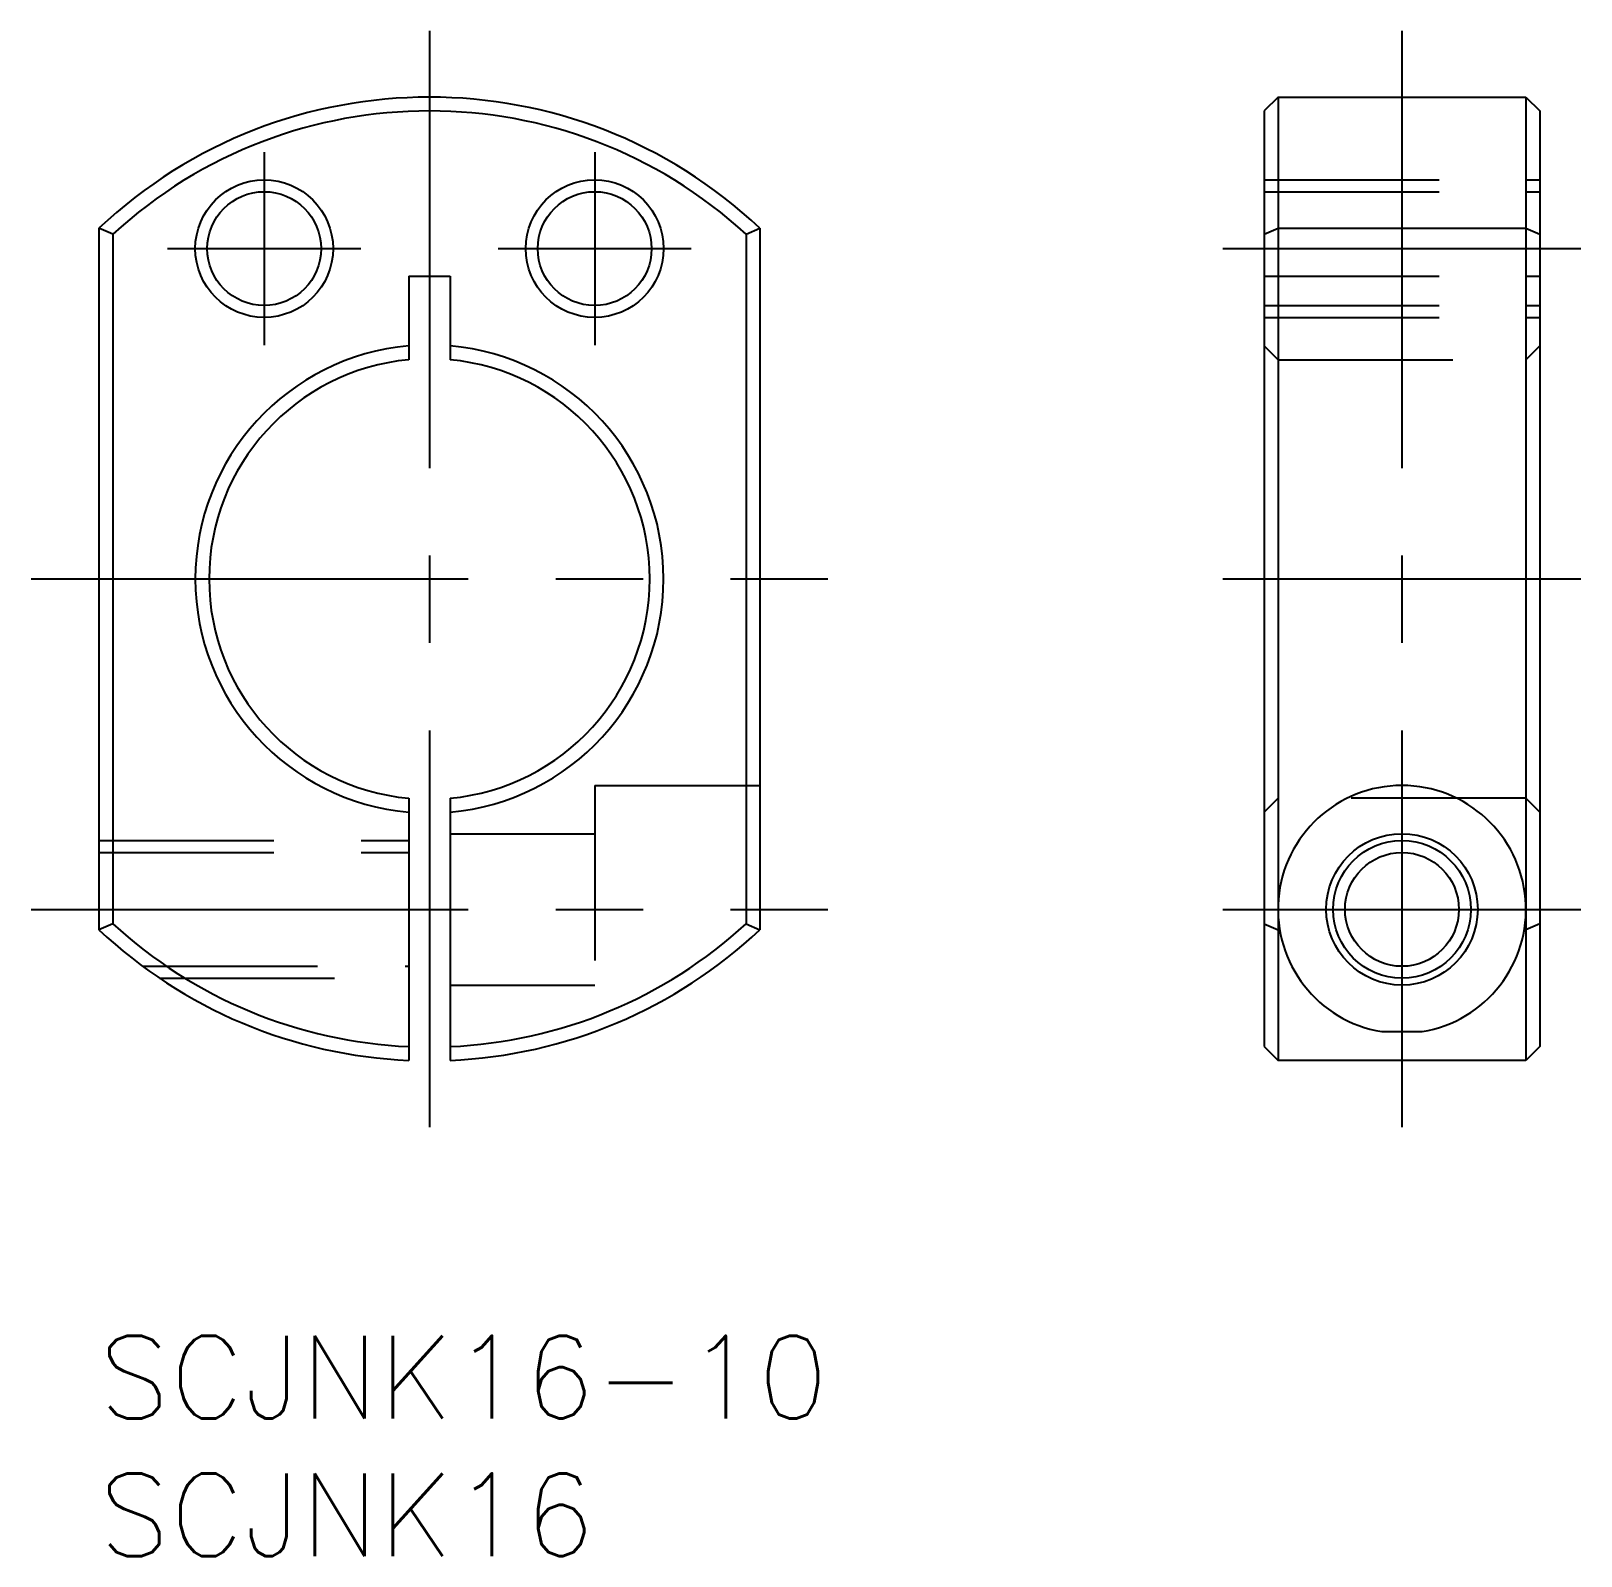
# Model space of a CAD drawing. Extents: x -2.5 to 53.8, y -8 to 47.4.
import ezdxf

# ---------------------------------------------------------------- set-up
doc = ezdxf.new("R2010")
doc.units = 0
doc.header["$LTSCALE"] = 0.5
doc.linetypes.add('CENTER', pattern=[50.8, 31.75, -6.35, 6.35, -6.35])
doc.linetypes.add('DASHED', pattern=[19.05, 12.7, -6.35])
for name, color, linetype in [('MSM_CENTER', 1, 'CENTER'), ('MSM_CONTINUOUS', 7, 'CONTINUOUS'), ('MSM_DASHED', 4, 'DASHED'), ('MSM_NARROW', 5, 'CONTINUOUS'), ('MSM_PART_NUMBER', 7, 'CONTINUOUS')]:
    doc.layers.add(name, color=color, linetype=linetype)
doc.styles.get("Standard").update_dxf_attribs({"font": 'txt.shx', "height": 3, "bigfont": 'bigfont.shx'})

# ---------------------------------------------------------------- blocks, each defined once
blk = doc.blocks.new('*U9')
at = {"layer": 'MSM_PART_NUMBER'}
blk.add_text('SCJNK16-10', height=3, dxfattribs=at).set_placement((0, -3))
blk = doc.blocks.new('*U10')
at = {"layer": 'MSM_PART_NUMBER'}
blk.add_text('SCJNK16', height=3, dxfattribs=at).set_placement((0, -8))

msp = doc.modelspace()

# ---------------------------------------------------------------- linework, layer by layer
at = {"layer": 'MSM_CENTER'}
for p, q in [((12, 47.387), (12, 7.581)), ((47.309, 47.387), (47.309, 7.581)), ((6, 42.992), (6, 35.976)), ((18, 42.992), (18, 35.976)), ((2.492, 39.484), (9.508, 39.484)), ((14.492, 39.484), (21.508, 39.484)), ((40.809, 39.484), (53.809, 39.484)), ((-2.465, 27.484), (26.465, 27.484)), ((40.809, 27.484), (53.809, 27.484)), ((-2.465, 15.484), (26.465, 15.484)), ((40.809, 15.484), (53.809, 15.484))]:
    msp.add_line(p, q, dxfattribs=at)
at = {"layer": 'MSM_CONTINUOUS'}
for p, q in [((42.809, 44.984), (42.309, 44.484)), ((42.309, 44.484), (42.309, 10.5)), ((42.809, 44.984), (51.809, 44.984)), ((42.809, 44.984), (42.809, 10)), ((51.809, 44.984), (52.309, 44.484)), ((51.809, 44.984), (51.809, 10)), ((52.309, 44.484), (52.309, 10.5)), ((0, 40.222), (0, 14.746)), ((0.5, 40.004), (0, 40.222)), ((0.5, 40.004), (0.5, 14.964)), ((23.5, 40.004), (24, 40.222)), ((23.5, 40.004), (23.5, 14.964)), ((24, 40.222), (24, 14.746)), ((42.309, 40.004), (42.809, 40.222)), ((42.809, 40.222), (51.809, 40.222)), ((51.809, 40.222), (52.309, 40.004)), ((11.25, 38.484), (12.75, 38.484)), ((11.25, 38.484), (11.25, 35.449)), ((12.75, 38.484), (12.75, 35.449)), ((11.25, 19.519), (11.25, 10)), ((12.75, 19.519), (12.75, 10)), ((0.5, 14.964), (0, 14.746)), ((23.5, 14.964), (24, 14.746)), ((42.309, 14.964), (42.809, 14.746)), ((42.87, 14.746), (42.809, 14.746)), ((51.809, 14.746), (51.748, 14.746)), ((52.309, 14.964), (51.809, 14.746)), ((46.573, 11.045), (48.046, 11.045)), ((42.309, 10.5), (42.809, 10)), ((52.309, 10.5), (51.809, 10)), ((51.809, 10), (42.809, 10))]:
    msp.add_line(p, q, dxfattribs=at)
for centre, radius in [((6, 39.484), 2.067), ((18, 39.484), 2.067), ((47.309, 15.484), 2.75), ((47.309, 15.484), 2.067)]:
    msp.add_circle(centre, radius, dxfattribs=at)
for centre, radius, start, end in [((12, 27.484), 17.5, 46.7082, 133.2918), ((12, 27.484), 17, 47.4315, 132.5685), ((12, 27.484), 8.5, 95.0621, 264.9379), ((12, 27.484), 8.5, 275.0621, 84.9379), ((12, 27.484), 8, 95.3794, 264.6206), ((12, 27.484), 8, 275.3794, 84.6206), ((47.309, 15.484), 4.5, 279.4228, 260.5772), ((12, 27.484), 17.5, 226.7082, 267.5437), ((12, 27.484), 17, 227.4315, 267.4714), ((12, 27.484), 17, 272.5286, 312.5685), ((12, 27.484), 17.5, 272.4563, 313.2918)]:
    msp.add_arc(centre, radius, start, end, dxfattribs=at)
at = {"layer": 'MSM_DASHED'}
for p, q in [((42.309, 41.984), (52.309, 41.984)), ((42.309, 41.551), (52.309, 41.551)), ((42.309, 38.484), (52.309, 38.484)), ((42.309, 37.417), (52.309, 37.417)), ((42.309, 36.984), (52.309, 36.984)), ((42.309, 35.951), (42.809, 35.449)), ((52.309, 35.951), (51.809, 35.449)), ((42.809, 35.449), (51.809, 35.449)), ((18, 19.984), (18, 11.045)), ((18, 19.984), (24, 19.984)), ((42.309, 19.017), (42.809, 19.519)), ((51.809, 19.519), (42.809, 19.519)), ((51.809, 19.519), (52.309, 19.017)), ((12.75, 18.234), (18, 18.234)), ((0, 17.984), (11.25, 17.984)), ((0, 17.551), (11.25, 17.551)), ((1.59, 13.417), (11.25, 13.417)), ((2.202, 12.984), (11.25, 12.984)), ((12.75, 12.734), (18, 12.734))]:
    msp.add_line(p, q, dxfattribs=at)
at = {"layer": 'MSM_NARROW'}
for centre in [(6, 39.484), (18, 39.484), (47.309, 15.484)]:
    msp.add_circle(centre, 2.5, dxfattribs=at)

# ---------------------------------------------------------------- block references
at = {"layer": 'MSM_CONTINUOUS'}
for name in ['*U9', '*U10']:
    msp.add_blockref(name, (0, 0), dxfattribs=at)

doc.saveas('drawing.dxf')
